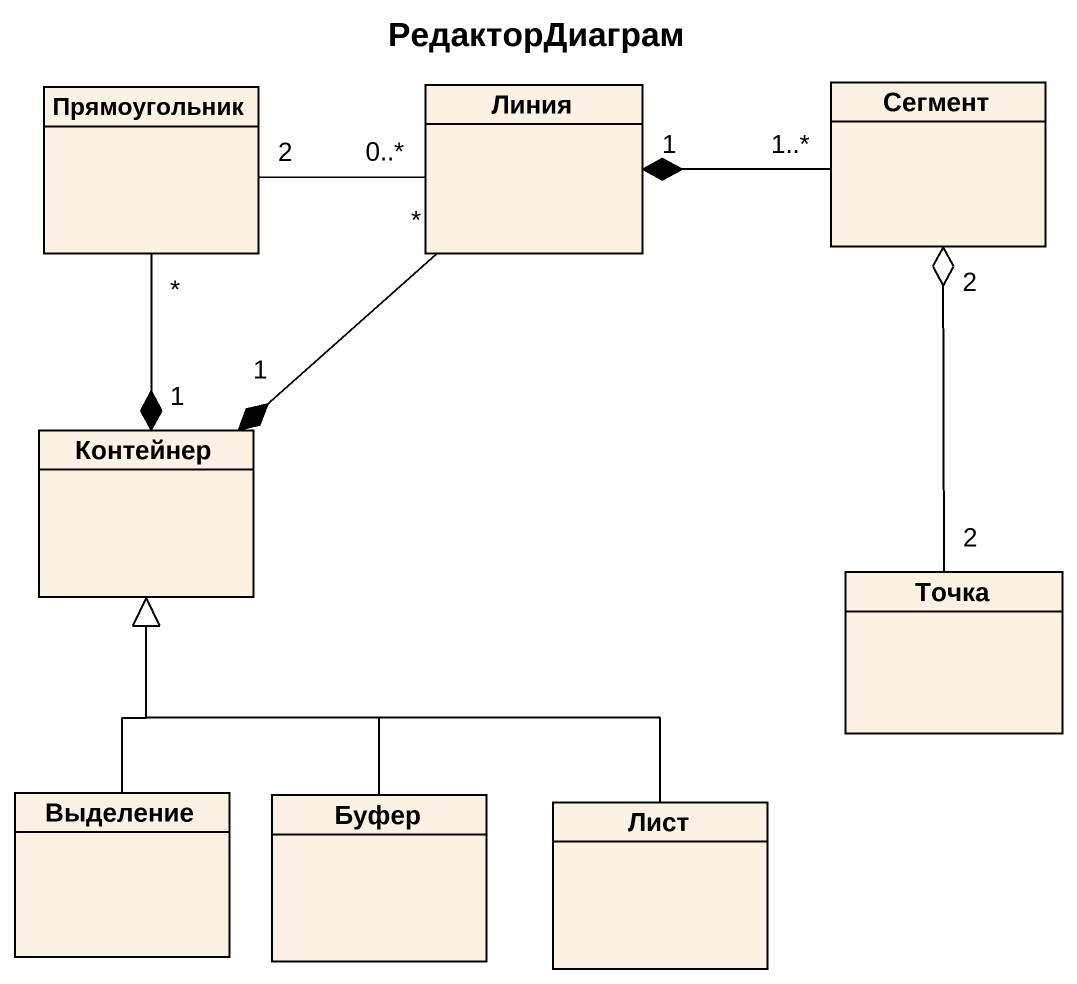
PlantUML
@startuml
title РедакторДиаграм
hide circle
hide empty members
class Прямоугольник
class Линия
class Сегмент
class Контейнер
class Точка
class Выделение
class Буфер
class Лист
Прямоугольник "2" -right- "0..*" Линия
Прямоугольник "*" --* "1" Контейнер
Линия "*" --* "1" Контейнер
Сегмент "1..*" -left-* "1" Линия
Точка "2" -up-o "2" Сегмент
Выделение -up-|> Контейнер
Буфер -up-|> Контейнер
Лист -up-|> Контейнер
@enduml
